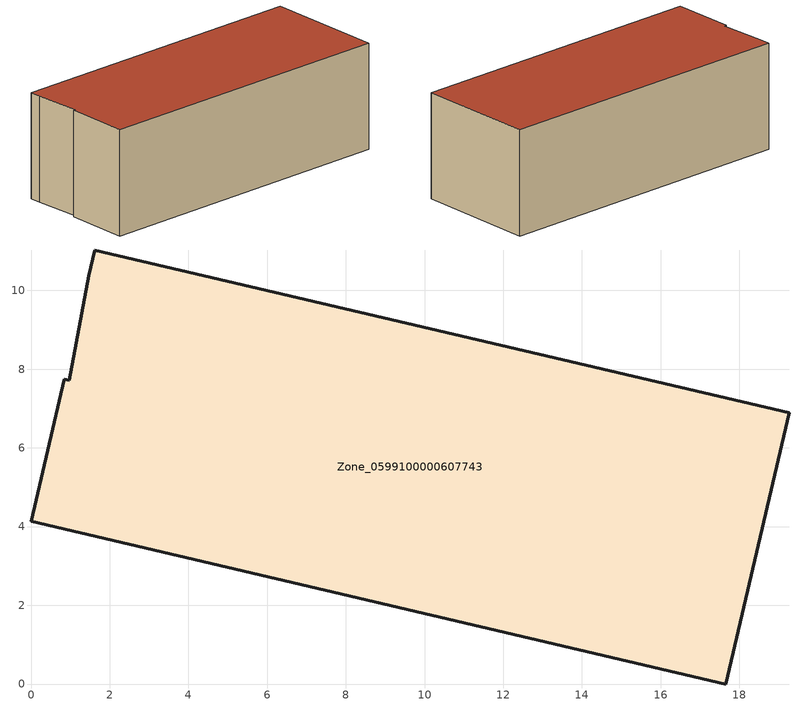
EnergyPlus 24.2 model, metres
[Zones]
Zone_0599100000607743
 floor ground (C_G): 1.47,10.37 1.62,11.03 19.27,6.89 17.65,0 0,4.14 0.85,7.74 0.97,7.71 z0
 wall outside (C_F): 17.65,0 19.27,6.89 1.62,11.03 1.47,10.37 0.97,7.71 0.85,7.74 0,4.14 17.65,0 z0:6.2
 roof outside (C_R): 1.62,11.03 1.47,10.37 0.97,7.71 0.85,7.74 0,4.14 17.65,0 19.27,6.89 z6.2
[BUILDING]
Pand.0599100000607743: North Axis=0; Terrain=City; Loads Convergence Tolerance Value=0.04; Temperature Convergence Tolerance Value=0.4; Solar Distribution=FullExterior; Maximum Number of Warmup Days=25; Minimum Number of Warmup Days=1
[Site:Location]
Rotterdam.The.Hague.AP_ZH_NLD Design_Conditions: Latitude=51.96; Longitude=4.45; Time Zone=1; Elevation=-4.5
[SITE:GROUNDTEMPERATURE:BUILDINGSURFACE]
18, 18, 18, 18, 18, 18, 18, 18, 18, 18, 18, 18
[MATERIAL] Thermal Absorptance=0.9; Solar Absorptance=0.7; Visible Absorptance=0.7
Name | Roughness | Thickness | Conductivity | Density | Specific Heat
G.D.1965 | MediumSmooth | 0.15 | 1 | 540 | 1210
F.D.1965 | Rough | 0.3 | 0.857143 | 1920 | 840
R.D.1965 | MediumRough | 0.2 | 0.08 | 1500 | 1000
[CONSTRUCTION]
C_G: G.D.1965
C_F: F.D.1965
C_R: R.D.1965
[ZONE]
Zone_0599100000607743: Type=1; Multiplier=1; Ceiling Height=Autocalculate; Volume=Autocalculate; Floor Area=autocalculate; Part of Total Floor Area=Yes
[ZONEINFILTRATION:DESIGNFLOWRATE]
Infil_Zone_0599100000607743: Zone or ZoneList or Space or SpaceList=Zone_0599100000607743; Schedule=AlwaysOn; Design Flow Rate Calculation Method=Flow/Area; Flow Rate per Floor Area=0.0042; Constant Term Coefficient=1; Temperature Term Coefficient=0; Velocity Term Coefficient=0; Velocity Squared Term Coefficient=0
[HVACTEMPLATE:ZONE:IDEALLOADSAIRSYSTEM]
Zone_0599100000607743: Maximum Heating Supply Air Temperature=50; Minimum Cooling Supply Air Temperature=13; Maximum Heating Supply Air Humidity Ratio=0.0156; Minimum Cooling Supply Air Humidity Ratio=0.0077; Heating Limit=NoLimit; Cooling Limit=NoLimit; Dehumidification Control Type=ConstantSensibleHeatRatio; Cooling Sensible Heat Ratio=0.7; Dehumidification Setpoint=60; Humidification Control Type=None; Humidification Setpoint=30; Outdoor Air Method=None; Outdoor Air Flow Rate per Person=0.00944; Outdoor Air Flow Rate per Zone Floor Area=0; Outdoor Air Flow Rate per Zone=0; Demand Controlled Ventilation Type=None; Outdoor Air Economizer Type=NoEconomizer; Heat Recovery Type=None; Sensible Heat Recovery Effectiveness=0.7; Latent Heat Recovery Effectiveness=0.65
[ZONECONTROL:THERMOSTAT]
ThermostatControl_Zone_0599100000607743: Zone or ZoneList=Zone_0599100000607743; Control Type Schedule=DualSetpointControlType; Control 1=Thermostat_Zone_0599100000607743; Temperature Difference Between Cutout And Setpoint=0
[THERMOSTATSETPOINT:DUALSETPOINT]
Thermostat_Zone_0599100000607743: Heating Setpoint Temperature Schedule=HeatingSetpoint_Zone_0599100000607743; Cooling Setpoint Temperature Schedule=CoolingSetpoint_Zone_0599100000607743
[SCHEDULE:COMPACT]
HeatingSetpoint_Zone_0599100000607743: Through: 12/31, For: AllDays, Until: 24:00, 21
CoolingSetpoint_Zone_0599100000607743: Through: 12/31, For: AllDays, Until: 24:00, 24
DualSetpointControlType: Through: 12/31, For: AllDays, Until: 24:00, 4
AlwaysOn: Through: 12/31, For: AllDays, Until: 24:00, 1
